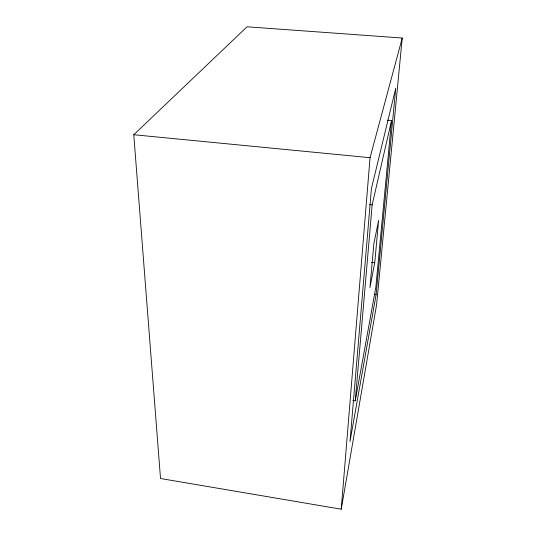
<?xml version="1.0" encoding="UTF-8"?>
<svg xmlns="http://www.w3.org/2000/svg" width="536" height="536" viewBox="0 0 536 536"><rect width="100%" height="100%" fill="white"/><g stroke="black" fill="none" stroke-linecap="round" stroke-linejoin="round"><path stroke-width="0.8" d="M341.231 509.2L370.054 157.698L402.235 38.023L247.042 26.8L133.766 134.737L160.519 478.514L341.231 509.2L376.607 304.723L402.235 38.023M352.809 400.472L355.261 400.834L372.158 204.853L391.548 120.567L387.421 120.198M374.738 262.754L378.624 220.41L373.88 243.565L369.927 287.564L374.738 262.754L371.421 262.359M391.548 120.567L375.83 287.309L355.261 400.834M376.145 294.405L395.729 88.266L371.428 188.531L350.001 441.483L376.145 294.405L374.497 294.197M133.766 134.737L370.054 157.698M369.673 204.585L372.158 204.853"/></g></svg>
